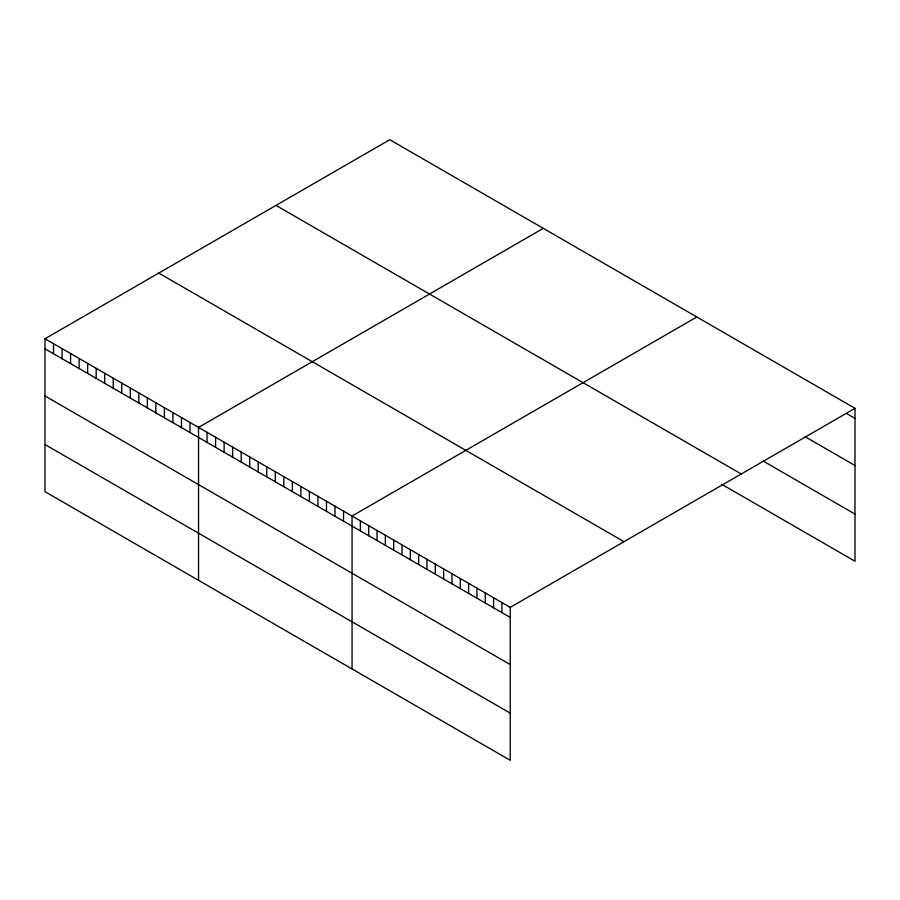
<?xml version="1.0" encoding="UTF-8"?>
<svg xmlns="http://www.w3.org/2000/svg" width="900" height="900" viewBox="0 0 900 900"><rect width="100%" height="100%" fill="white"/><g stroke="black" fill="none" stroke-linecap="round" stroke-linejoin="round"><path stroke-width="1.35" d="M45 338.76L510.233 607.365L510.233 760.286L45 491.681L45 338.76L389.767 139.714L855 408.319L855 561.24L721.8 484.335M543.296 228.352L198.529 427.399L198.529 580.32M696.825 316.991L352.058 516.038L352.058 668.959M510.233 607.365L855 408.319M846.675 413.572L855 418.376M805.05 436.68L855 465.525M763.425 461.216L855 514.091M275.996 205.403L741.229 473.996M158.771 273.071L624.004 541.676M45 348.829L510.233 617.423M45 395.966L510.233 664.571M45 444.544L510.233 713.137M501.907 602.561L501.907 612.619M493.582 597.746L493.582 607.815M485.257 592.942L485.257 603M476.933 588.139L476.933 598.196M468.608 583.335L468.608 593.393M460.282 578.52L460.282 588.589M451.957 573.716L451.957 583.774M443.632 568.913L443.632 578.97M435.308 564.109L435.308 574.166M426.983 559.294L426.983 569.363M418.657 554.49L418.657 564.548M410.332 549.686L410.332 559.744M402.007 544.882L402.007 554.94M393.683 540.067L393.683 550.136M385.358 535.264L385.358 545.321M377.032 530.46L377.032 540.517M368.707 525.656L368.707 535.714M360.382 520.841L360.382 530.91M343.53 511.11L343.53 521.179M334.991 506.194L334.991 516.251M326.464 501.266L326.464 511.324M317.936 496.339L317.936 506.407M309.409 491.423L309.409 501.48M300.881 486.495L300.881 496.553M292.354 481.567L292.354 491.625M283.826 476.64L283.826 486.709M275.287 471.724L275.287 481.781M266.76 466.796L266.76 476.854M258.233 461.869L258.233 471.938M249.705 456.952L249.705 467.01M241.178 452.025L241.178 462.082M232.65 447.098L232.65 457.155M224.111 442.17L224.111 452.239M215.584 437.254L215.584 447.311M207.056 432.326L207.056 442.384M190.001 422.471L190.001 432.54M181.474 417.555L181.474 427.613M172.935 412.627L172.935 422.685M164.407 407.7L164.407 417.769M155.88 402.784L155.88 412.841M147.352 397.856L147.352 407.914M138.825 392.929L138.825 402.986M130.297 388.001L130.297 398.07M121.759 383.085L121.759 393.142M113.231 378.157L113.231 388.215M104.704 373.23L104.704 383.299M96.176 368.314L96.176 378.371M87.649 363.386L87.649 373.444M79.121 358.459L79.121 368.516M70.582 353.531L70.582 363.6M62.055 348.615L62.055 358.673M53.527 343.688L53.527 353.745"/></g></svg>
